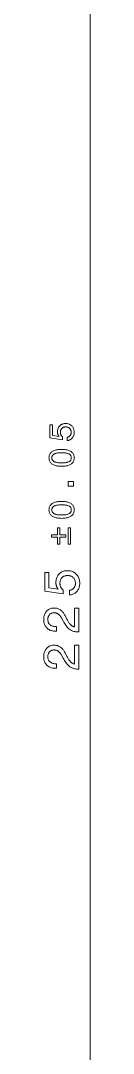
# Model space of a CAD drawing. Extents: x 0 to 297, y 0 to 546.
# Drawn here: x 219.6 to 223.6, y 207.9 to 296.7 of the extents above; entities that cross this region are included whole.
import ezdxf

# ---------------------------------------------------------------- set-up
doc = ezdxf.new("R2010")
doc.units = 0

msp = doc.modelspace()

# ---------------------------------------------------------------- linework, layer by layer
at = {"color": 7, "lineweight": 13}
msp.add_line((223.634, 141.924), (223.634, 361.015), dxfattribs=at)
for points in [[(221.636, 260.595), (221.636, 260.876), (221.668, 260.882), (221.699, 260.889), (221.728, 260.899), (221.756, 260.91), (221.782, 260.923), (221.807, 260.937), (221.831, 260.953), (221.853, 260.971), (221.873, 260.991), (221.892, 261.012), (221.91, 261.035), (221.926, 261.059), (221.939, 261.085), (221.951, 261.111), (221.962, 261.139), (221.97, 261.168), (221.976, 261.198), (221.981, 261.23), (221.984, 261.263), (221.985, 261.296), (221.983, 261.338), (221.979, 261.378), (221.973, 261.416), (221.964, 261.452), (221.952, 261.487), (221.938, 261.52), (221.922, 261.551), (221.902, 261.581), (221.881, 261.609), (221.856, 261.636), (221.83, 261.66), (221.802, 261.682), (221.772, 261.701), (221.74, 261.718), (221.707, 261.732), (221.673, 261.744), (221.637, 261.753), (221.599, 261.759), (221.559, 261.763), (221.518, 261.764), (221.476, 261.763), (221.436, 261.759), (221.398, 261.753), (221.361, 261.744), (221.326, 261.733), (221.293, 261.719), (221.261, 261.702), (221.232, 261.683), (221.204, 261.661), (221.177, 261.637), (221.153, 261.611), (221.132, 261.583), (221.113, 261.553), (221.096, 261.522), (221.082, 261.489), (221.071, 261.454), (221.062, 261.417), (221.055, 261.379), (221.052, 261.338), (221.05, 261.296), (221.051, 261.272), (221.052, 261.248), (221.055, 261.225), (221.058, 261.202), (221.063, 261.179), (221.068, 261.157), (221.074, 261.135), (221.082, 261.114), (221.09, 261.093), (221.099, 261.073), (221.109, 261.053), (221.12, 261.033), (221.133, 261.015), (221.146, 260.996), (221.16, 260.978), (221.175, 260.961), (221.19, 260.944), (221.207, 260.928), (221.225, 260.912), (221.244, 260.897), (221.244, 260.656), (220.131, 260.821), (220.131, 261.943), (220.379, 261.943), (220.379, 261.023), (220.944, 260.939), (220.931, 260.955), (220.919, 260.971), (220.907, 260.987), (220.896, 261.004), (220.886, 261.021), (220.876, 261.039), (220.867, 261.058), (220.858, 261.077), (220.85, 261.097), (220.843, 261.117), (220.836, 261.138), (220.831, 261.159), (220.825, 261.18), (220.821, 261.202), (220.817, 261.224), (220.814, 261.247), (220.812, 261.27), (220.81, 261.293), (220.809, 261.317), (220.808, 261.341), (220.81, 261.404), (220.816, 261.465), (220.826, 261.523), (220.839, 261.579), (220.856, 261.632), (220.877, 261.683), (220.902, 261.731), (220.931, 261.777), (220.964, 261.82), (221, 261.861), (221.04, 261.898), (221.082, 261.932), (221.126, 261.961), (221.173, 261.987), (221.222, 262.009), (221.273, 262.026), (221.327, 262.04), (221.384, 262.05), (221.442, 262.056), (221.503, 262.058), (221.568, 262.056), (221.631, 262.05), (221.691, 262.039), (221.748, 262.025), (221.803, 262.006), (221.855, 261.983), (221.905, 261.956), (221.952, 261.924), (221.997, 261.889), (222.039, 261.849), (222.078, 261.806), (222.113, 261.761), (222.144, 261.712), (222.17, 261.662), (222.193, 261.609), (222.211, 261.553), (222.226, 261.495), (222.236, 261.434), (222.242, 261.371), (222.244, 261.305), (222.243, 261.247), (222.238, 261.191), (222.229, 261.136), (222.217, 261.084), (222.202, 261.034), (222.184, 260.986), (222.162, 260.94), (222.137, 260.895), (222.109, 260.853), (222.077, 260.813), (222.042, 260.776), (222.006, 260.742), (221.967, 260.711), (221.926, 260.684), (221.883, 260.661), (221.838, 260.641), (221.791, 260.624), (221.741, 260.611), (221.69, 260.602)], [(221.16, 258.377), (221.056, 258.379), (220.957, 258.385), (220.863, 258.394), (220.774, 258.407), (220.691, 258.424), (220.612, 258.444), (220.539, 258.469), (220.47, 258.496), (220.407, 258.528), (220.349, 258.563), (220.296, 258.602), (220.249, 258.645), (220.207, 258.69), (220.171, 258.739), (220.14, 258.792), (220.115, 258.848), (220.096, 258.907), (220.082, 258.969), (220.073, 259.036), (220.071, 259.105), (220.073, 259.175), (220.082, 259.241), (220.095, 259.304), (220.115, 259.364), (220.139, 259.42), (220.17, 259.472), (220.206, 259.521), (220.247, 259.567), (220.294, 259.609), (220.346, 259.647), (220.404, 259.682), (220.467, 259.713), (220.536, 259.741), (220.609, 259.765), (220.688, 259.785), (220.772, 259.802), (220.861, 259.815), (220.955, 259.824), (221.055, 259.829), (221.16, 259.831), (221.264, 259.829), (221.363, 259.824), (221.458, 259.815), (221.546, 259.802), (221.63, 259.785), (221.708, 259.765), (221.782, 259.741), (221.85, 259.713), (221.912, 259.682), (221.97, 259.647), (222.022, 259.609), (222.069, 259.567), (222.11, 259.521), (222.145, 259.472), (222.176, 259.42), (222.2, 259.364), (222.22, 259.304), (222.233, 259.241), (222.242, 259.175), (222.244, 259.105), (222.242, 259.036), (222.233, 258.969), (222.219, 258.907), (222.2, 258.848), (222.175, 258.792), (222.145, 258.739), (222.109, 258.69), (222.068, 258.645), (222.021, 258.602), (221.968, 258.563), (221.911, 258.528), (221.848, 258.496), (221.78, 258.469), (221.706, 258.444), (221.628, 258.424), (221.545, 258.407), (221.456, 258.394), (221.362, 258.385), (221.264, 258.379)], [(221.16, 258.667), (221.244, 258.668), (221.324, 258.671), (221.399, 258.676), (221.47, 258.684), (221.535, 258.693), (221.597, 258.705), (221.653, 258.719), (221.705, 258.735), (221.752, 258.753), (221.795, 258.773), (221.833, 258.795), (221.867, 258.82), (221.898, 258.847), (221.924, 258.877), (221.946, 258.909), (221.964, 258.943), (221.978, 258.98), (221.988, 259.019), (221.994, 259.061), (221.996, 259.105), (221.994, 259.149), (221.988, 259.191), (221.978, 259.23), (221.964, 259.267), (221.947, 259.301), (221.925, 259.333), (221.899, 259.363), (221.869, 259.39), (221.835, 259.414), (221.797, 259.436), (221.755, 259.456), (221.708, 259.474), (221.656, 259.489), (221.6, 259.503), (221.538, 259.514), (221.472, 259.524), (221.401, 259.531), (221.325, 259.536), (221.245, 259.539), (221.16, 259.54), (221.074, 259.539), (220.993, 259.536), (220.917, 259.531), (220.846, 259.524), (220.78, 259.514), (220.718, 259.503), (220.662, 259.489), (220.61, 259.474), (220.563, 259.456), (220.521, 259.436), (220.483, 259.414), (220.449, 259.39), (220.419, 259.363), (220.393, 259.333), (220.371, 259.301), (220.353, 259.267), (220.339, 259.23), (220.329, 259.191), (220.323, 259.149), (220.321, 259.105), (220.323, 259.061), (220.329, 259.019), (220.34, 258.98), (220.354, 258.943), (220.372, 258.909), (220.394, 258.877), (220.42, 258.847), (220.45, 258.82), (220.485, 258.795), (220.523, 258.773), (220.565, 258.753), (220.613, 258.735), (220.665, 258.719), (220.721, 258.705), (220.783, 258.693), (220.849, 258.684), (220.919, 258.676), (220.995, 258.671), (221.075, 258.668)], [(222.184, 256.658), (221.734, 256.658), (221.734, 257.076), (222.184, 257.076)], [(221.16, 253.9), (221.056, 253.902), (220.957, 253.907), (220.863, 253.917), (220.774, 253.93), (220.691, 253.946), (220.612, 253.967), (220.539, 253.991), (220.47, 254.019), (220.407, 254.051), (220.349, 254.086), (220.296, 254.125), (220.249, 254.167), (220.207, 254.213), (220.171, 254.262), (220.14, 254.314), (220.115, 254.37), (220.096, 254.429), (220.082, 254.492), (220.073, 254.558), (220.071, 254.628), (220.073, 254.697), (220.082, 254.764), (220.095, 254.827), (220.115, 254.886), (220.139, 254.942), (220.17, 254.995), (220.206, 255.044), (220.247, 255.089), (220.294, 255.131), (220.346, 255.17), (220.404, 255.205), (220.467, 255.236), (220.536, 255.264), (220.609, 255.287), (220.688, 255.308), (220.772, 255.324), (220.861, 255.337), (220.955, 255.346), (221.055, 255.352), (221.16, 255.354), (221.264, 255.352), (221.363, 255.346), (221.458, 255.337), (221.546, 255.324), (221.63, 255.308), (221.708, 255.287), (221.782, 255.264), (221.85, 255.236), (221.912, 255.205), (221.97, 255.17), (222.022, 255.131), (222.069, 255.089), (222.11, 255.044), (222.145, 254.995), (222.176, 254.942), (222.2, 254.886), (222.22, 254.827), (222.233, 254.764), (222.242, 254.697), (222.244, 254.628), (222.242, 254.558), (222.233, 254.492), (222.219, 254.429), (222.2, 254.37), (222.175, 254.314), (222.145, 254.262), (222.109, 254.213), (222.068, 254.167), (222.021, 254.125), (221.968, 254.086), (221.911, 254.051), (221.848, 254.019), (221.78, 253.991), (221.706, 253.967), (221.628, 253.946), (221.545, 253.93), (221.456, 253.917), (221.362, 253.907), (221.264, 253.902)], [(221.16, 254.189), (221.244, 254.19), (221.324, 254.193), (221.399, 254.199), (221.47, 254.206), (221.535, 254.216), (221.597, 254.227), (221.653, 254.241), (221.705, 254.257), (221.752, 254.275), (221.795, 254.295), (221.833, 254.318), (221.867, 254.343), (221.898, 254.37), (221.924, 254.4), (221.946, 254.432), (221.964, 254.466), (221.978, 254.503), (221.988, 254.542), (221.994, 254.584), (221.996, 254.628), (221.994, 254.672), (221.988, 254.714), (221.978, 254.753), (221.964, 254.79), (221.947, 254.824), (221.925, 254.856), (221.899, 254.885), (221.869, 254.912), (221.835, 254.937), (221.797, 254.959), (221.755, 254.979), (221.708, 254.996), (221.656, 255.012), (221.6, 255.025), (221.538, 255.037), (221.472, 255.046), (221.401, 255.053), (221.325, 255.059), (221.245, 255.062), (221.16, 255.063), (221.074, 255.062), (220.993, 255.059), (220.917, 255.053), (220.846, 255.046), (220.78, 255.037), (220.718, 255.025), (220.662, 255.012), (220.61, 254.996), (220.563, 254.979), (220.521, 254.959), (220.483, 254.937), (220.449, 254.912), (220.419, 254.885), (220.393, 254.856), (220.371, 254.824), (220.353, 254.79), (220.339, 254.753), (220.329, 254.714), (220.323, 254.672), (220.321, 254.628), (220.323, 254.584), (220.329, 254.542), (220.34, 254.503), (220.354, 254.466), (220.372, 254.432), (220.394, 254.4), (220.42, 254.37), (220.45, 254.343), (220.485, 254.318), (220.523, 254.295), (220.565, 254.275), (220.613, 254.257), (220.665, 254.241), (220.721, 254.227), (220.783, 254.216), (220.849, 254.206), (220.919, 254.199), (220.995, 254.193), (221.075, 254.19)], [(221.526, 252.284), (221.002, 252.284), (221.002, 251.685), (220.797, 251.685), (220.797, 252.284), (220.277, 252.284), (220.277, 252.492), (220.797, 252.492), (220.797, 253.091), (221.002, 253.091), (221.002, 252.492), (221.526, 252.492)], [(221.731, 251.685), (221.731, 253.091), (221.939, 253.091), (221.939, 251.685)], [(221.852, 247.308), (221.852, 247.708), (221.897, 247.717), (221.941, 247.727), (221.983, 247.741), (222.022, 247.757), (222.06, 247.775), (222.096, 247.796), (222.129, 247.819), (222.161, 247.844), (222.19, 247.873), (222.217, 247.903), (222.242, 247.936), (222.265, 247.97), (222.285, 248.007), (222.302, 248.044), (222.316, 248.084), (222.328, 248.126), (222.337, 248.169), (222.344, 248.214), (222.348, 248.26), (222.349, 248.309), (222.347, 248.368), (222.342, 248.425), (222.333, 248.479), (222.32, 248.531), (222.303, 248.581), (222.283, 248.628), (222.259, 248.673), (222.232, 248.716), (222.201, 248.756), (222.166, 248.794), (222.128, 248.829), (222.088, 248.86), (222.045, 248.887), (222, 248.911), (221.953, 248.931), (221.904, 248.948), (221.852, 248.961), (221.798, 248.97), (221.742, 248.975), (221.683, 248.977), (221.623, 248.975), (221.566, 248.97), (221.511, 248.961), (221.458, 248.948), (221.408, 248.932), (221.361, 248.912), (221.316, 248.888), (221.273, 248.861), (221.233, 248.83), (221.196, 248.796), (221.162, 248.758), (221.131, 248.718), (221.104, 248.676), (221.08, 248.631), (221.06, 248.584), (221.044, 248.534), (221.031, 248.481), (221.022, 248.426), (221.016, 248.369), (221.015, 248.309), (221.015, 248.274), (221.017, 248.24), (221.021, 248.207), (221.026, 248.174), (221.032, 248.142), (221.04, 248.11), (221.049, 248.079), (221.059, 248.049), (221.071, 248.019), (221.084, 247.99), (221.099, 247.961), (221.115, 247.933), (221.132, 247.906), (221.151, 247.88), (221.171, 247.854), (221.192, 247.83), (221.215, 247.805), (221.239, 247.782), (221.264, 247.76), (221.291, 247.738), (221.291, 247.394), (219.701, 247.63), (219.701, 249.232), (220.055, 249.232), (220.055, 247.919), (220.863, 247.799), (220.844, 247.821), (220.827, 247.843), (220.81, 247.867), (220.794, 247.891), (220.779, 247.916), (220.765, 247.942), (220.752, 247.968), (220.74, 247.996), (220.729, 248.024), (220.718, 248.053), (220.709, 248.082), (220.701, 248.112), (220.693, 248.143), (220.687, 248.174), (220.681, 248.206), (220.677, 248.238), (220.673, 248.271), (220.671, 248.304), (220.669, 248.338), (220.669, 248.372), (220.672, 248.463), (220.68, 248.55), (220.694, 248.633), (220.713, 248.713), (220.737, 248.789), (220.768, 248.861), (220.803, 248.93), (220.844, 248.996), (220.891, 249.057), (220.943, 249.115), (221, 249.169), (221.059, 249.217), (221.123, 249.259), (221.19, 249.295), (221.26, 249.326), (221.333, 249.352), (221.41, 249.371), (221.491, 249.386), (221.575, 249.394), (221.662, 249.397), (221.755, 249.394), (221.844, 249.385), (221.929, 249.37), (222.011, 249.349), (222.089, 249.322), (222.164, 249.289), (222.235, 249.251), (222.303, 249.206), (222.367, 249.155), (222.427, 249.098), (222.483, 249.037), (222.533, 248.972), (222.577, 248.903), (222.615, 248.831), (222.647, 248.755), (222.673, 248.676), (222.694, 248.593), (222.708, 248.506), (222.717, 248.416), (222.72, 248.322), (222.718, 248.238), (222.711, 248.158), (222.699, 248.08), (222.682, 248.006), (222.66, 247.934), (222.634, 247.865), (222.603, 247.799), (222.567, 247.736), (222.526, 247.676), (222.481, 247.619), (222.432, 247.565), (222.379, 247.517), (222.324, 247.473), (222.265, 247.435), (222.204, 247.401), (222.14, 247.372), (222.072, 247.349), (222.002, 247.33), (221.928, 247.316)], [(222.634, 244.126), (222.621, 244.126), (222.534, 244.128), (222.449, 244.135), (222.367, 244.145), (222.289, 244.159), (222.213, 244.178), (222.14, 244.201), (222.07, 244.227), (222.003, 244.258), (221.939, 244.294), (221.878, 244.333), (221.818, 244.378), (221.759, 244.429), (221.699, 244.487), (221.64, 244.551), (221.581, 244.623), (221.522, 244.701), (221.463, 244.785), (221.404, 244.877), (221.345, 244.975), (221.287, 245.079), (221.147, 245.334), (221.122, 245.379), (221.097, 245.421), (221.07, 245.461), (221.043, 245.498), (221.015, 245.533), (220.987, 245.565), (220.958, 245.595), (220.929, 245.622), (220.899, 245.647), (220.868, 245.669), (220.837, 245.689), (220.804, 245.707), (220.77, 245.723), (220.736, 245.737), (220.7, 245.749), (220.663, 245.758), (220.625, 245.765), (220.586, 245.771), (220.546, 245.774), (220.504, 245.775), (220.458, 245.773), (220.413, 245.768), (220.37, 245.76), (220.329, 245.749), (220.289, 245.734), (220.252, 245.716), (220.216, 245.695), (220.182, 245.67), (220.15, 245.643), (220.12, 245.611), (220.092, 245.578), (220.067, 245.542), (220.045, 245.503), (220.026, 245.463), (220.01, 245.42), (219.997, 245.376), (219.986, 245.329), (219.979, 245.279), (219.975, 245.228), (219.973, 245.174), (219.975, 245.121), (219.981, 245.07), (219.99, 245.021), (220.003, 244.975), (220.02, 244.931), (220.04, 244.889), (220.064, 244.85), (220.092, 244.812), (220.123, 244.778), (220.159, 244.745), (220.197, 244.715), (220.239, 244.688), (220.283, 244.665), (220.329, 244.645), (220.379, 244.627), (220.431, 244.613), (220.487, 244.602), (220.545, 244.594), (220.605, 244.59), (220.669, 244.588), (220.705, 244.588), (220.705, 244.196), (220.644, 244.196), (220.551, 244.199), (220.462, 244.207), (220.377, 244.22), (220.296, 244.239), (220.219, 244.263), (220.145, 244.293), (220.076, 244.328), (220.011, 244.369), (219.949, 244.414), (219.892, 244.466), (219.839, 244.522), (219.792, 244.581), (219.751, 244.645), (219.715, 244.712), (219.684, 244.783), (219.659, 244.859), (219.64, 244.937), (219.626, 245.02), (219.618, 245.107), (219.615, 245.197), (219.617, 245.284), (219.625, 245.368), (219.637, 245.448), (219.654, 245.524), (219.676, 245.598), (219.704, 245.667), (219.736, 245.734), (219.773, 245.797), (219.815, 245.857), (219.861, 245.913), (219.912, 245.965), (219.966, 246.011), (220.023, 246.052), (220.083, 246.088), (220.147, 246.118), (220.213, 246.142), (220.282, 246.161), (220.355, 246.175), (220.43, 246.183), (220.509, 246.186), (220.57, 246.184), (220.63, 246.18), (220.688, 246.172), (220.744, 246.16), (220.799, 246.146), (220.853, 246.128), (220.905, 246.107), (220.955, 246.083), (221.004, 246.056), (221.052, 246.026), (221.098, 245.992), (221.142, 245.955), (221.186, 245.914), (221.228, 245.871), (221.269, 245.823), (221.309, 245.773), (221.347, 245.719), (221.384, 245.661), (221.421, 245.601), (221.455, 245.537), (221.584, 245.284), (221.621, 245.214), (221.658, 245.148), (221.693, 245.086), (221.728, 245.028), (221.763, 244.974), (221.796, 244.924), (221.829, 244.879), (221.861, 244.837), (221.893, 244.8), (221.923, 244.766), (221.954, 244.736), (221.985, 244.708), (222.018, 244.681), (222.05, 244.657), (222.084, 244.636), (222.118, 244.616), (222.153, 244.598), (222.189, 244.583), (222.226, 244.57), (222.263, 244.558), (222.263, 246.186), (222.634, 246.186)], [(222.634, 240.928), (222.621, 240.928), (222.534, 240.93), (222.449, 240.936), (222.367, 240.947), (222.289, 240.961), (222.213, 240.98), (222.14, 241.002), (222.07, 241.029), (222.003, 241.06), (221.939, 241.095), (221.878, 241.135), (221.818, 241.179), (221.759, 241.231), (221.699, 241.289), (221.64, 241.353), (221.581, 241.425), (221.522, 241.503), (221.463, 241.587), (221.404, 241.678), (221.345, 241.776), (221.287, 241.881), (221.147, 242.136), (221.122, 242.181), (221.097, 242.223), (221.07, 242.263), (221.043, 242.3), (221.015, 242.335), (220.987, 242.367), (220.958, 242.397), (220.929, 242.424), (220.899, 242.449), (220.868, 242.471), (220.837, 242.491), (220.804, 242.509), (220.77, 242.525), (220.736, 242.539), (220.7, 242.55), (220.663, 242.56), (220.625, 242.567), (220.586, 242.572), (220.546, 242.576), (220.504, 242.577), (220.458, 242.575), (220.413, 242.57), (220.37, 242.562), (220.329, 242.551), (220.289, 242.536), (220.252, 242.518), (220.216, 242.497), (220.182, 242.472), (220.15, 242.444), (220.12, 242.413), (220.092, 242.38), (220.067, 242.344), (220.045, 242.305), (220.026, 242.265), (220.01, 242.222), (219.997, 242.177), (219.986, 242.13), (219.979, 242.081), (219.975, 242.03), (219.973, 241.976), (219.975, 241.923), (219.981, 241.872), (219.99, 241.823), (220.003, 241.777), (220.02, 241.733), (220.04, 241.691), (220.064, 241.651), (220.092, 241.614), (220.123, 241.579), (220.159, 241.547), (220.197, 241.517), (220.239, 241.49), (220.283, 241.467), (220.329, 241.446), (220.379, 241.429), (220.431, 241.415), (220.487, 241.404), (220.545, 241.396), (220.605, 241.391), (220.669, 241.39), (220.705, 241.39), (220.705, 240.998), (220.644, 240.998), (220.551, 241), (220.462, 241.008), (220.377, 241.022), (220.296, 241.041), (220.219, 241.065), (220.145, 241.095), (220.076, 241.13), (220.011, 241.17), (219.949, 241.216), (219.892, 241.267), (219.839, 241.323), (219.792, 241.383), (219.751, 241.447), (219.715, 241.514), (219.684, 241.585), (219.659, 241.66), (219.64, 241.739), (219.626, 241.822), (219.618, 241.909), (219.615, 241.999), (219.617, 242.086), (219.625, 242.169), (219.637, 242.249), (219.654, 242.326), (219.676, 242.399), (219.704, 242.469), (219.736, 242.536), (219.773, 242.599), (219.815, 242.658), (219.861, 242.715), (219.912, 242.767), (219.966, 242.813), (220.023, 242.854), (220.083, 242.89), (220.147, 242.92), (220.213, 242.944), (220.282, 242.963), (220.355, 242.977), (220.43, 242.985), (220.509, 242.988), (220.57, 242.986), (220.63, 242.981), (220.688, 242.973), (220.744, 242.962), (220.799, 242.948), (220.853, 242.93), (220.905, 242.909), (220.955, 242.885), (221.004, 242.858), (221.052, 242.828), (221.098, 242.794), (221.142, 242.757), (221.186, 242.716), (221.228, 242.672), (221.269, 242.625), (221.309, 242.575), (221.347, 242.521), (221.384, 242.463), (221.421, 242.403), (221.455, 242.338), (221.584, 242.085), (221.621, 242.015), (221.658, 241.949), (221.693, 241.887), (221.728, 241.83), (221.763, 241.776), (221.796, 241.726), (221.829, 241.68), (221.861, 241.639), (221.893, 241.601), (221.923, 241.568), (221.954, 241.538), (221.985, 241.509), (222.018, 241.483), (222.05, 241.459), (222.084, 241.437), (222.118, 241.418), (222.153, 241.4), (222.189, 241.385), (222.226, 241.371), (222.263, 241.36), (222.263, 242.988), (222.634, 242.988)]]:
    msp.add_lwpolyline(points, close=True, dxfattribs=at)

doc.saveas('drawing.dxf')
